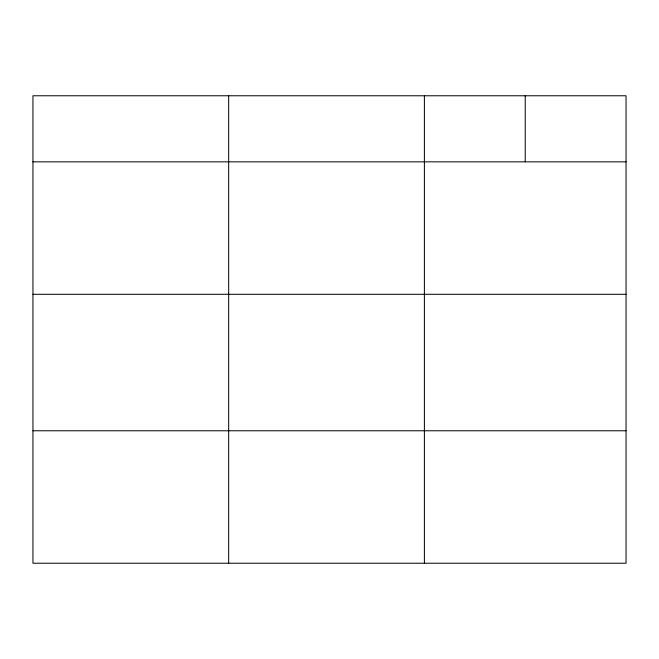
<?xml version="1.0" encoding="UTF-8"?>
<svg xmlns="http://www.w3.org/2000/svg" width="659" height="659" viewBox="0 0 659 659"><rect width="100%" height="100%" fill="white"/><g stroke="black" fill="none" stroke-linecap="round" stroke-linejoin="round"><path stroke-width="0.99" d="M626.05 294.301L626.05 95.769L32.95 95.769L32.95 563.231L626.05 563.231L626.05 294.301L32.95 294.301M32.95 161.842L626.05 161.842M32.95 430.772L626.05 430.772M525.223 95.769L525.223 161.842M424.396 95.769L424.396 563.231M228.673 95.769L228.673 563.231"/></g></svg>
